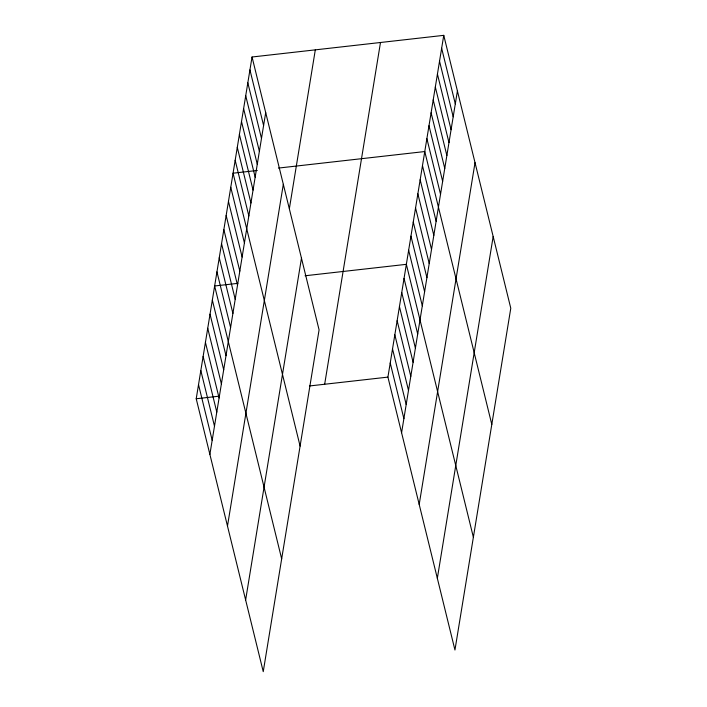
<?xml version="1.0" encoding="UTF-8"?>
<svg xmlns="http://www.w3.org/2000/svg" width="707" height="707" viewBox="0 0 707 707"><rect width="100%" height="100%" fill="white"/><g stroke="black" fill="none" stroke-linecap="round" stroke-linejoin="round"><path stroke-width="1.06" d="M252.046 57.002L319.078 329.886L263.243 671.65L196.219 398.757L252.046 57.002L443.757 35.35L510.781 308.243L454.954 649.998L387.922 377.114L443.757 35.35M209.882 454.371L265.708 112.607M227.486 526.07L283.321 184.315M289.419 208.344L315.313 49.852M245.638 599.951L301.465 258.188M324.663 384.255L380.49 42.491M401.585 432.719L457.411 90.964M419.198 504.427L475.024 162.663M437.341 578.299L493.168 236.536M257.313 170.458L233.063 173.197L300.095 446.09M278.408 168.08L424.774 151.545L491.798 424.439M237.835 283.357L214.645 285.982L281.669 558.866M305.062 275.765L406.348 264.33L473.372 537.223M196.219 398.757L219.417 396.141M309.454 385.969L387.922 377.114M441.645 48.262L455.308 103.876M439.533 61.173L453.196 116.779M437.43 74.085L451.084 129.69M435.318 86.996L448.98 142.602M433.205 99.908L446.868 155.513M431.102 112.82L444.756 168.425M428.99 125.731L442.653 181.337M426.878 138.634L440.541 194.248M422.468 165.65L436.131 221.256M420.161 179.746L433.824 235.351M417.864 193.842L431.526 249.456M415.557 207.938L429.22 263.552M413.259 222.033L426.913 277.648M410.953 236.138L424.615 291.744M408.655 250.234L422.309 305.839M404.042 278.425L417.704 334.04M401.744 292.521L415.398 348.136M399.437 306.626L413.1 362.231M397.14 320.722L410.794 376.327M394.833 334.818L408.496 390.432M392.526 348.913L406.189 404.528M390.229 363.009L403.883 418.624M249.942 69.913L263.596 125.519M247.83 82.825L261.493 138.431M245.718 95.728L259.381 151.342M243.615 108.639L257.268 164.254M241.502 121.551L255.165 177.165M239.39 134.463L253.053 190.077M237.287 147.374L250.941 202.989M235.175 160.286L248.837 215.9M230.765 187.293L244.419 242.908M228.458 201.389L242.121 257.003M226.16 215.494L239.814 271.099M223.854 229.589L237.517 285.195M221.547 243.685L235.21 299.3M219.25 257.781L232.903 313.395M216.943 271.877L230.606 327.491M212.339 300.077L226.001 355.692M210.032 314.173L223.695 369.788M207.734 328.269L221.388 383.883M205.428 342.374L219.09 397.979M203.13 356.469L216.784 412.075M200.823 370.565L214.486 426.18M198.526 384.661L212.18 440.275"/></g></svg>
